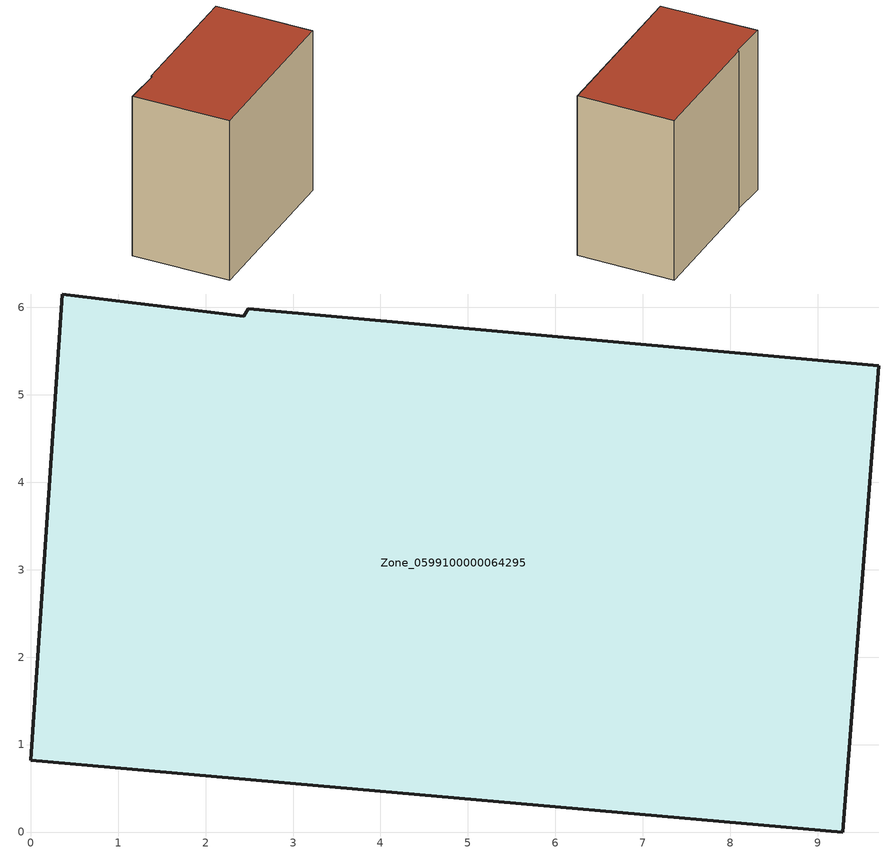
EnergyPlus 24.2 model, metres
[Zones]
Zone_0599100000064295
 floor ground (C_G): 2.49,5.99 9.7,5.33 9.29,0 0,0.82 0.36,6.15 2.44,5.9 z1.64
 wall outside (C_F): 9.29,0 9.7,5.33 2.49,5.99 2.44,5.9 0.36,6.15 0,0.82 9.29,0 z1.64:11.03
 roof outside (C_R): 9.7,5.33 2.49,5.99 2.44,5.9 0.36,6.15 0,0.82 9.29,0 z11.03
[BUILDING]
Pand.0599100000064295: North Axis=0; Terrain=City; Loads Convergence Tolerance Value=0.04; Temperature Convergence Tolerance Value=0.4; Solar Distribution=FullExterior; Maximum Number of Warmup Days=25; Minimum Number of Warmup Days=1
[Site:Location]
Rotterdam.The.Hague.AP_ZH_NLD Design_Conditions: Latitude=51.96; Longitude=4.45; Time Zone=1; Elevation=-4.5
[SITE:GROUNDTEMPERATURE:BUILDINGSURFACE]
18, 18, 18, 18, 18, 18, 18, 18, 18, 18, 18, 18
[MATERIAL] Thermal Absorptance=0.9; Solar Absorptance=0.7; Visible Absorptance=0.7
Name | Roughness | Thickness | Conductivity | Density | Specific Heat
G.TC.1946 | MediumSmooth | 0.15 | 1 | 540 | 1210
F.TC.1946 | Rough | 0.3 | 0.857143 | 1920 | 840
R.TC.1946 | MediumRough | 0.2 | 0.909091 | 1500 | 1000
[CONSTRUCTION]
C_G: G.TC.1946
C_F: F.TC.1946
C_R: R.TC.1946
[ZONE]
Zone_0599100000064295: Type=1; Multiplier=1; Ceiling Height=Autocalculate; Volume=Autocalculate; Floor Area=autocalculate; Part of Total Floor Area=Yes
[ZONEINFILTRATION:DESIGNFLOWRATE]
Infil_Zone_0599100000064295: Zone or ZoneList or Space or SpaceList=Zone_0599100000064295; Schedule=AlwaysOn; Design Flow Rate Calculation Method=Flow/Area; Flow Rate per Floor Area=0.003; Constant Term Coefficient=1; Temperature Term Coefficient=0; Velocity Term Coefficient=0; Velocity Squared Term Coefficient=0
[HVACTEMPLATE:ZONE:IDEALLOADSAIRSYSTEM]
Zone_0599100000064295: Maximum Heating Supply Air Temperature=50; Minimum Cooling Supply Air Temperature=13; Maximum Heating Supply Air Humidity Ratio=0.0156; Minimum Cooling Supply Air Humidity Ratio=0.0077; Heating Limit=NoLimit; Cooling Limit=NoLimit; Dehumidification Control Type=ConstantSensibleHeatRatio; Cooling Sensible Heat Ratio=0.7; Dehumidification Setpoint=60; Humidification Control Type=None; Humidification Setpoint=30; Outdoor Air Method=None; Outdoor Air Flow Rate per Person=0.00944; Outdoor Air Flow Rate per Zone Floor Area=0; Outdoor Air Flow Rate per Zone=0; Demand Controlled Ventilation Type=None; Outdoor Air Economizer Type=NoEconomizer; Heat Recovery Type=None; Sensible Heat Recovery Effectiveness=0.7; Latent Heat Recovery Effectiveness=0.65
[ZONECONTROL:THERMOSTAT]
ThermostatControl_Zone_0599100000064295: Zone or ZoneList=Zone_0599100000064295; Control Type Schedule=DualSetpointControlType; Control 1=Thermostat_Zone_0599100000064295; Temperature Difference Between Cutout And Setpoint=0
[THERMOSTATSETPOINT:DUALSETPOINT]
Thermostat_Zone_0599100000064295: Heating Setpoint Temperature Schedule=HeatingSetpoint_Zone_0599100000064295; Cooling Setpoint Temperature Schedule=CoolingSetpoint_Zone_0599100000064295
[SCHEDULE:COMPACT]
HeatingSetpoint_Zone_0599100000064295: Through: 12/31, For: AllDays, Until: 24:00, 21
CoolingSetpoint_Zone_0599100000064295: Through: 12/31, For: AllDays, Until: 24:00, 24
DualSetpointControlType: Through: 12/31, For: AllDays, Until: 24:00, 4
AlwaysOn: Through: 12/31, For: AllDays, Until: 24:00, 1
